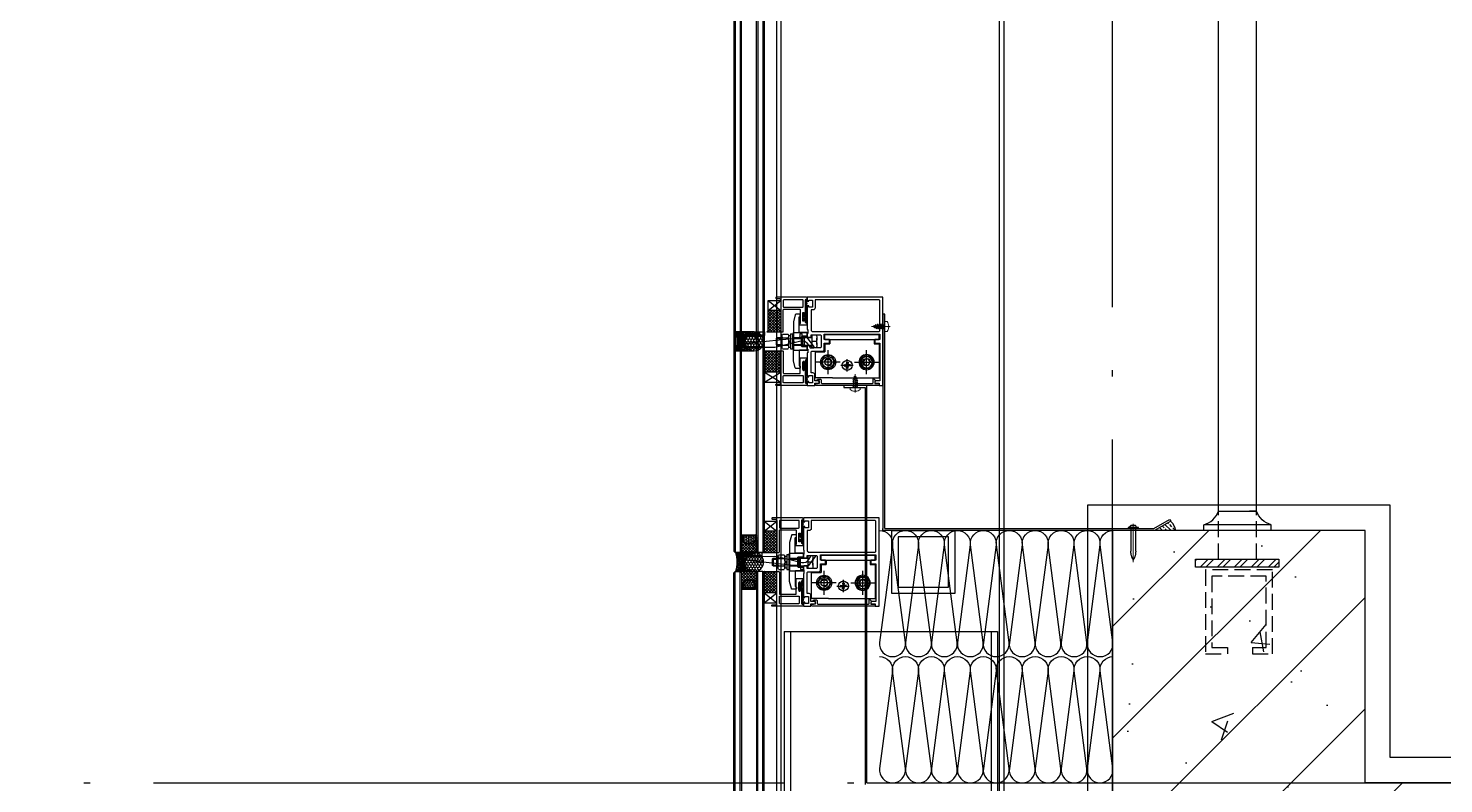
# Model space of a CAD drawing. Extents: x 6843040 to 15500510, y -6507076 to -4940511.
# Drawn here: x 7663363 to 7664484, y -6155045 to -6154446 of the extents above; entities that cross this region are included whole.
import ezdxf

# ---------------------------------------------------------------- set-up
doc = ezdxf.new("R2010")
doc.units = 0
doc.header["$LTSCALE"] = 1000
doc.header["$MEASUREMENT"] = 0
for name, pattern in [('CENTER', [50.8, 31.75, -6.35, 6.35, -6.35]), ('CONTINOUS', [0]), ('DASH', [0.35, 0.25, -0.1]), ('DOTE', [2.42, 2, -0.2, 0.02, -0.2]), ('HIDDEN', [0.375, 0.25, -0.125])]:
    doc.linetypes.add(name, pattern=pattern)
for name, color, linetype in [('-07B2-附件', 8, 'Continuous'), ('1', 1, 'Continuous'), ('CENTER中心线层', 1, 'CENTER'), ('DOTE', 8, 'DOTE'), ('E_LINE_1', 1, 'Continuous'), ('FASTENER紧固件', 2, 'Continuous'), ('FRSTENER紧固件', 2, 'Continuous'), ('GC', 3, 'Continuous'), ('LT-dim 1', 3, 'Continuous'), ('LT-dim 10', 253, 'Continuous'), ('LT-dim 20', 253, 'Continuous'), ('LT-dim 5', 3, 'Continuous'), ('LT-dim 50', 253, 'Continuous'), ('LT-dim 8', 253, 'Continuous'), ('LT-Fill-密封胶', 113, 'Continuous'), ('LT-Fill-玻璃1', 14, 'Continuous'), ('LT-中线', 6, 'Continuous'), ('LT-玻璃', 4, 'Continuous'), ('LT-细线', 1, 'Continuous'), ('LT-铝板', 31, 'Continuous'), ('PJ', 25, 'Continuous'), ('PUB_HATCH', 8, 'Continuous'), ('WALL6', 5, 'Continuous'), ('WINDOW', 4, 'Continuous'), ('XC', 61, 'Continuous'), ('ZX', 1, 'CENTER'), ('实体', 7, 'Continuous'), ('密封胶填充', 111, 'Continuous'), ('批荡层', 213, 'Continuous'), ('泡沫棒填充', 71, 'Continuous'), ('紧固件', 40, 'Continuous')]:
    doc.layers.add(name, color=color, linetype=linetype)
for name, color, linetype, lineweight in [('002CEN', 1, 'CENTER', 13), ('003DOT', 253, 'HIDDEN', 13), ('009CON', 6, 'CONTINOUS', 15)]:
    doc.layers.add(name, color=color, linetype=linetype, lineweight=lineweight)

# ---------------------------------------------------------------- blocks, each defined once
blk = doc.blocks.new('gtdwer34')
at = {"layer": 'WALL6'}
h = blk.add_hatch(dxfattribs=at)
h.set_pattern_fill('ANSI32', color=256, scale=2, style=0)
h.set_pattern_definition([(45, (2115741.957, -882245.928), (-6.73519209, 6.73519209), []), (45, (2115746.447, -882245.928), (-6.73519209, 6.73519209), [])])
h.paths.add_polyline_path([(44309.1, -285946.8), (44243.2, -285946.8), (44243.2, -285953.2), (44309.1, -285953.2)])
for p, q in [((44261.4, -285908.7), (44261.4, -284868.8)), ((44291.4, -285908.8), (44291.4, -284868.8))]:
    blk.add_line(p, q, dxfattribs=at)
at = {"layer": 'WALL6', "linetype": 'DASH', "ltscale": 0.05}
for p, q in [((44261.4, -285946.8), (44261.4, -285908.7)), ((44291.4, -285946.8), (44291.3, -285908.7))]:
    blk.add_line(p, q, dxfattribs=at)
at = {"layer": 'WALL6'}
for points in [[(44249.6, -285924.1), (44249.6, -285919.6, 0.231992), (44261.4, -285908.7), (44290.9, -285908.7)], [(44303, -285924.1), (44303.1, -285919.6, -0.231992), (44291.3, -285908.7), (44285.9, -285908.7)]]:
    blk.add_lwpolyline(points, format="xyb", dxfattribs=at)
blk.add_lwpolyline([(44303.1, -285919.6), (44250, -285919.6)], dxfattribs=at)
blk.add_lwpolyline([(44243.2, -285946.8), (44309.1, -285946.8), (44309.1, -285953.2), (44243.2, -285953.2)], close=True, dxfattribs=at)
at = {"layer": 'WALL6', "linetype": 'DASH', "ltscale": 0.05}
for points in [[(44288.2, -286021.9), (44304.1, -286021.9), (44304.1, -285955.4), (44251, -285955.4), (44251, -286021.9), (44268.4, -286021.9)], [(44304.1, -286021.9), (44304.1, -285955.4), (44251, -285955.4), (44251, -286021.9), (44268.4, -286021.9)], [(44288.2, -286016.9), (44299.1, -286016.9), (44299.1, -285960.4), (44256, -285960.4), (44256, -286016.9), (44268.4, -286016.9)], [(44268.4, -286016.9), (44268.4, -286021.9)], [(44288.2, -286016.9), (44288.2, -286021.9)]]:
    blk.add_lwpolyline(points, dxfattribs=at)
blk = doc.blocks.new('LT-BLK-20240603163343', base_point=(-3102913.4, 295840.9))
at = {"layer": 'LT-Fill-密封胶'}
h = blk.add_hatch(dxfattribs=at)
h.set_pattern_fill('ANSI38', color=8, scale=2, style=0)
h.set_pattern_definition([(45, (-2772054.24, 233924.1444), (-4.49012806, 4.49012806), []), (135, (-2772054.24, 233924.1444), (-13.47038418, 4.49012806), [15.875, -9.525])])
edge = h.paths.add_edge_path()
edge.add_arc((-3103105.2, 295847.9), 53.5, 349.2258, 370.7742, ccw=False)
edge.add_line((-3103052.6, 295837.9), (-3102872.6, 295837.9))
edge.add_arc((-3102820.1, 295847.9), 53.5, 169.2258, 190.7742, ccw=False)
edge.add_line((-3102872.6, 295857.9), (-3103052.6, 295857.9))
at = {"layer": 'GC', "color": 8, "linetype": 'HIDDEN', "ltscale": 50}
for p, q in [((-3102878.4, 295987.9), (-3103047.4, 295987.9)), ((-3103047.4, 295987.9), (-3103047.4, 295660.9)), ((-3103042.4, 295987.9), (-3103042.4, 295660.9)), ((-3102883.4, 295987.9), (-3102883.4, 295660.9)), ((-3102878.4, 295987.9), (-3102878.4, 295660.9)), ((-3102878.4, 295660.9), (-3103049.4, 295660.9))]:
    blk.add_line(p, q, dxfattribs=at)
at = {"layer": 'LT-Fill-密封胶', "color": 8}
for points in [[(-3103052.6, 295857.9, -0.094301), (-3103052.6, 295837.9, 0)], [(-3102872.6, 295857.9, 0.094301), (-3102872.6, 295837.9, 0)]]:
    blk.add_lwpolyline(points, format="xyb", dxfattribs=at)
at = {"layer": 'XC', "ltscale": 0.5}
for p, q in [((-3102872.6, 295857.9), (-3103052.6, 295857.9)), ((-3102872.6, 295837.9), (-3103052.6, 295837.9))]:
    blk.add_line(p, q, dxfattribs=at)
blk = doc.blocks.new('*U255')
at = {"layer": '002CEN', "ltscale": 5}
blk.add_line((-4.1, 0), (10.5, 0), dxfattribs=at)
at = {"layer": '003DOT', "ltscale": 5}
for p, q in [((0, 4), (0, 1.8)), ((0, 1.8), (0, -2.3)), ((0, 1.7), (0.6, -1.5)), ((0, 0), (0.3, -2.1)), ((0.2, 1.6), (0.8, 1.6)), ((0.8, 1.6), (1.1, 2.1)), ((0.8, 1.6), (1.4, -1.5)), ((1.1, 2.1), (1.7, -2.1)), ((1.1, 2.1), (1.4, 1.6)), ((1.4, 1.6), (2, -1.5)), ((1.4, 1.6), (2.2, 1.6)), ((2.2, 1.6), (2.5, 2.1)), ((2.2, 1.6), (2.8, -1.5)), ((2.5, 2.1), (3.1, -2.1)), ((2.5, 2.1), (2.8, 1.6)), ((2.8, 1.6), (3.4, -1.5)), ((2.8, 1.6), (3.6, 1.6)), ((3.6, 1.6), (3.9, 2.1)), ((3.6, 1.6), (4.2, -1.5)), ((3.9, 2.1), (4.5, -2.1)), ((3.9, 2.1), (4.2, 1.6)), ((4.2, 1.6), (4.8, -1.5)), ((4.2, 1.6), (5, 1.6)), ((5, 1.6), (5.3, 2.1)), ((5, 1.6), (5.6, -1.5)), ((5.3, 2.1), (5.9, -2.1)), ((5.3, 2.1), (5.6, 1.6)), ((5.6, 1.6), (6.2, -1.5)), ((5.6, 1.6), (5.8, 1.6)), ((5.8, 1.6), (6.5, 1.3)), ((6.5, 1.3), (6.8, 1.7)), ((6.5, 1.3), (6.9, -1.1)), ((6.8, 1.7), (7.2, -1.6)), ((6.8, 1.7), (7.2, 0.9)), ((7.2, 0.9), (7.7, -0.8)), ((7.2, 0.9), (8, 0.6)), ((8, 0.6), (8.2, 1.1)), ((8, 0.6), (8.3, -0.5)), ((8.2, 1.1), (8.5, -1)), ((8.2, 1.1), (8.7, 0.3)), ((8.7, 0.3), (9, -0.2)), ((8.7, 0.3), (9.5, 0)), ((9.5, 0), (9, -0.2)), ((0, -2.3), (0, -4)), ((0.3, -2.1), (0.2, -2.1)), ((0.6, -1.5), (0.3, -2.1)), ((1.4, -1.5), (0.6, -1.5)), ((1.7, -2.1), (1.4, -1.5)), ((2, -1.5), (1.7, -2.1)), ((2.8, -1.5), (2, -1.5)), ((3.1, -2.1), (2.8, -1.5)), ((3.4, -1.5), (3.1, -2.1)), ((4.2, -1.5), (3.4, -1.5)), ((4.5, -2.1), (4.2, -1.5)), ((4.8, -1.5), (4.5, -2.1)), ((5.6, -1.5), (4.8, -1.5)), ((5.9, -2.1), (5.6, -1.5)), ((6.2, -1.5), (5.9, -2.1)), ((6.9, -1.1), (6.2, -1.4)), ((6.2, -1.4), (6.2, -1.5)), ((7.2, -1.6), (6.9, -1.1)), ((7.7, -0.8), (7.2, -1.6)), ((8.3, -0.5), (7.7, -0.8)), ((8.5, -1), (8.3, -0.5)), ((9, -0.2), (8.5, -1))]:
    blk.add_line(p, q, dxfattribs=at)
for centre, start, end in [((0.2, 1.8), 180, 270), ((0.2, -2.3), 90, 180)]:
    blk.add_arc(centre, 0.2, start, end, dxfattribs=at)
at = {"layer": '009CON'}
for p, q in [((-2.7, 0.4), (-3.1, 0.4)), ((-2.7, -0.4), (-2.7, 0.4)), ((-1.7, 4), (0, 4)), ((-3.1, -0.4), (-2.7, -0.4)), ((0, -4), (-1.7, -4))]:
    blk.add_line(p, q, dxfattribs=at)
for start, end in [(142.0201, 176.4719), (183.5281, 217.9799)]:
    blk.add_arc((3.4, 0), 6.5, start, end, dxfattribs=at)
blk = doc.blocks.new('LT-BLK-20230218091845', base_point=(395239.1, 252820.7))
at = {"layer": 'LT-Fill-玻璃1'}
h = blk.add_hatch(dxfattribs=at)
h.set_pattern_fill('ANSI33', color=8, scale=0.75, style=0)
h.set_pattern_definition([(45, (0, 0), (-3.367596045, 3.367596045), []), (45, (3.3676, 0), (-3.367596045, 3.367596045), [2.38125, -1.190625])])
edge = h.paths.add_edge_path()
edge.add_line((395239.1, 252820.7), (395252.1, 252813.2))
edge.add_arc((395244.4, 252821.8), 11.5, 311.8286, 333.2105)
edge.add_arc((395244.4, 252821.8), 11.5, 333.2105, 354.5925)
edge.add_line((395255.9, 252820.7), (395239.1, 252820.7))
at = {"layer": 'LT-dim 5'}
blk.add_arc((395244.4, 252821.8), 11.5, 311.8286, 354.5925, dxfattribs=at)
blk = doc.blocks.new('LT-BLK-20240528163730', base_point=(-326528, 67956.2))
at = {"layer": 'LT-中线'}
for p, q in [((-326529.3, 67957.1), (-326536.8, 67944.1)), ((-326535.3, 67943.7), (-326528, 67956.2)), ((-326528, 67956.2), (-326529.3, 67957.1)), ((-326536.8, 67944.1), (-326536.8, 67911.3)), ((-326535.3, 67911.3), (-326535.3, 67943.7))]:
    blk.add_line(p, q, dxfattribs=at)
at = {"layer": 'LT-Fill-玻璃1', "rotation": 90.00000000172149}
blk.add_blockref('LT-BLK-20230218091845', (-326536.8, 67944), dxfattribs=at)
blk = doc.blocks.new('sd425')
at = {"layer": '实体', "color": 1, "linetype": 'CENTER', "lineweight": 18}
blk.add_line((0, 3.9), (0, -26.6), dxfattribs=at)
at = {"layer": '紧固件', "color": 40}
blk.add_lwpolyline([(4, 0), (-4, 0), (-4, 1), (4, 1)], close=True, dxfattribs=at)
blk.add_lwpolyline([(-3.5, 1, 0.342434), (-2, 2.1, -0.350221), (-1.6, 2.5), (1.6, 2.5, -0.341999), (2.1, 2.1, 0.348555), (3.5, 1)], format="xyb", dxfattribs=at)
at = {"layer": '紧固件', "color": 40, "linetype": 'HIDDEN', "ltscale": 2}
blk.add_lwpolyline([(1.9, 0), (1.9, -18, -0.131642), (0, -25, -0.131531), (-1.9, -18), (-1.9, 0)], format="xyb", dxfattribs=at)
blk = doc.blocks.new('LT-BLK-20240528163734', base_point=(-326528, 67956.2))
at = {"rotation": 270}
blk.add_blockref('sd425', (-326535.3, 67927.4), dxfattribs=at)
at = {"layer": 'LT-dim 50'}
blk.add_blockref('LT-BLK-20240528163730', (-326528, 67956.2), dxfattribs=at)
blk = doc.blocks.new('LT-BLK-20221110170712', base_point=(70366.6, 148976.2))
at = {"layer": 'LT-铝板'}
blk.add_lwpolyline([(70377.3, 148988.7), (70366.8, 148988.7, 0.414214), (70366.3, 148988.2), (70366.3, 148986.2, 0.414214), (70366.8, 148985.7), (70370.3, 148985.7, -0.414214), (70370.8, 148985.2), (70370.8, 148981.7), (70370.8, 148978.2, -0.414214), (70370.3, 148977.7), (70366.8, 148977.7, 0.414214), (70366.3, 148977.2), (70366.3, 148975.2, 0.414214), (70366.8, 148974.7), (70372.3, 148974.7, -0.414214), (70372.8, 148974.2), (70372.8, 148962.7, -0.414214), (70372.3, 148962.2, 0.414214), (70371.8, 148961.7), (70371.8, 148960.7, 0.414214), (70372.3, 148960.2), (70375.3, 148960.2, 0.339454), (70375.8, 148960.6), (70377.3, 148966.2), (70377.3, 148981.2), (70376.8, 148981.7), (70377.3, 148982.2)], format="xyb", close=True, dxfattribs=at)
blk = doc.blocks.new('LT-BLK-20221110170731', base_point=(70370.1, 148951.3))
at = {"layer": 'LT-铝板'}
for points in [[(70391.5, 148949.7, 0.414214), (70391, 148950.2), (70389, 148950.2, -0.414214), (70387.5, 148951.7), (70387.5, 148976.2, 0.414214), (70387, 148976.7), (70386, 148976.7, 0.414214), (70385.5, 148976.2), (70385.5, 148959.2, -0.414214), (70385, 148958.7), (70372.6, 148958.7, -0.414214), (70372.1, 148959.2), (70372.1, 148969.8, -0.267949), (70372.4, 148970.3, 0.267949), (70372.6, 148970.7), (70372.6, 148970.7, 0.414214), (70372.1, 148971.2), (70367.4, 148971.2, 0.414214), (70366.6, 148970.5), (70366.6, 148970.5, 0.402543), (70367.3, 148969.7, -0.402543), (70367.8, 148969.2), (70367.8, 148967.2, 0.414214), (70368.3, 148966.7, 0.414214), (70368.8, 148967.2), (70368.8, 148967.7, -0.414214), (70369.3, 148968.2), (70369.6, 148968.2, -0.414214), (70370.1, 148967.7), (70370.1, 148961.7, -0.414214), (70369.6, 148961.2), (70369.3, 148961.2, -0.414214), (70368.8, 148961.7), (70368.8, 148962.2, 0.414214), (70368.3, 148962.7), (70368.3, 148962.7, 0.414214), (70367.8, 148962.2), (70367.8, 148951.2, -0.402543), (70367.3, 148950.7, 0.402543), (70366.6, 148950, 0.414214), (70367.4, 148949.2), (70391, 148949.2, 0.414214)], [(70385, 148951.2, 0.414214), (70385.5, 148951.7), (70385.5, 148956.7, 0.414214), (70385, 148957.2), (70370.3, 148957.2, 0.414214), (70369.8, 148956.7), (70369.8, 148951.7, 0.414214), (70370.3, 148951.2)]]:
    blk.add_lwpolyline(points, format="xyb", close=True, dxfattribs=at)
blk = doc.blocks.new('LT-BLK-20221110171121', base_point=(70395.5, 148950.2))
at = {"layer": '1'}
h = blk.add_hatch(dxfattribs=at)
h.set_pattern_fill('ANSI37', color=252, scale=0.5, angle=-180, style=0)
h.set_pattern_definition([(315, (70258.9578, 147994.0747), (-1.122532, -1.122532), []), (225, (70258.9578, 147994.0747), (-1.122532, 1.122532), [])])
h.paths.add_polyline_path([(70387.5, 148973.7), (70387.5, 148956.7), (70397.5, 148956.7), (70397.5, 148973.7)])
at = {"layer": '1', "color": 252}
for p, q in [((70397.5, 148948.9), (70387.5, 148956.7)), ((70397.5, 148956.7), (70387.5, 148948.9)), ((70397.5, 148948.9), (70387.5, 148956.7)), ((70397.5, 148956.7), (70387.5, 148948.9))]:
    blk.add_line(p, q, dxfattribs=at)
at = {"layer": 'LT-细线'}
for points in [[(70397.5, 148972.7), (70398.5, 148973.7), (70387.5, 148973.7)], [(70397.5, 148972.7), (70397.5, 148948.9), (70387.5, 148948.9), (70387.5, 148973.7)], [(70387.5, 148956.7), (70397.5, 148956.7)]]:
    blk.add_lwpolyline(points, dxfattribs=at)
blk = doc.blocks.new('LT-BLK-20221110170740', base_point=(70370.1, 148964.7))
at = {"layer": 'LT-细线', "lineweight": 25}
blk.add_lwpolyline([(70366.5, 148952.2), (70366.5, 148951.4, 0.414214), (70366.7, 148951.2), (70367.6, 148951.2, 0.414214), (70367.8, 148951.4), (70367.8, 148963.2, -0.414214), (70368, 148963.3), (70369, 148963.3, -0.487404), (70369.1, 148963.2), (70369.1, 148962, 0.414214), (70369.3, 148961.8), (70370, 148961.8, 0.414214), (70370.1, 148962), (70370.1, 148967.5, 0.414214), (70370, 148967.6), (70369.3, 148967.6, 0.414214), (70369.1, 148967.5), (70369.1, 148966.3, -0.487404), (70369, 148966.1), (70368, 148966.1, -0.414214), (70367.8, 148966.3), (70367.8, 148969, 0.414214), (70367.6, 148969.2), (70366.7, 148969.2, 0.414214), (70366.5, 148969), (70366.5, 148968.2, -0.287157), (70366.5, 148966.2, -0.287157), (70366.5, 148964.2, -0.287157), (70366.5, 148962.2, -0.287157), (70366.5, 148960.2, -0.287157), (70366.5, 148958.2, -0.287157), (70366.5, 148956.2, -0.287157), (70366.5, 148954.2, -0.287157)], format="xyb", close=True, dxfattribs=at)
blk = doc.blocks.new('LT-BLK-20221110170832', base_point=(70370.1, 148964.7))
at = {"layer": '1'}
h = blk.add_hatch(dxfattribs=at)
h.set_pattern_fill('ANSI31', color=252, scale=0.3, angle=-180, style=0)
h.set_pattern_definition([(315, (69125.05355, 144959.7555), (-0.6735192, -0.6735192), [])])
h.paths.add_polyline_path([(70367.8, 148963.2, -0.414214), (70368, 148963.3), (70369, 148963.3, -0.487404), (70369.1, 148963.2), (70369.1, 148962, 0.414214), (70369.3, 148961.8), (70370, 148961.8, 0.414214), (70370.1, 148962), (70370.1, 148967.5, 0.414214), (70370, 148967.6), (70369.3, 148967.6, 0.414214), (70369.1, 148967.5), (70369.1, 148966.3, -0.487404), (70369, 148966.1), (70368, 148966.1, -0.414214), (70367.8, 148966.3), (70367.8, 148969, 0.414214), (70367.6, 148969.2), (70366.7, 148969.2, 0.414214), (70366.5, 148969), (70366.5, 148968.2, -0.287157), (70366.5, 148966.2, -0.287157), (70366.5, 148964.2, -0.287157), (70366.5, 148962.2, -0.287157), (70366.5, 148960.2, -0.287157), (70366.5, 148958.2, -0.287157), (70366.5, 148956.2, -0.287157), (70366.5, 148954.2, -0.287157), (70366.5, 148952.2), (70366.5, 148951.4, 0.414214), (70366.7, 148951.2), (70367.6, 148951.2, 0.414214), (70367.8, 148951.4)])
at = {"layer": 'LT-细线'}
blk.add_blockref('LT-BLK-20221110170740', (70370.1, 148964.7), dxfattribs=at)
blk = doc.blocks.new('LT-耐候密封胶缝')
at = {"layer": '密封胶填充'}
h = blk.add_hatch(dxfattribs=at)
h.set_pattern_fill('ANSI38', color=8, scale=0.04, angle=180, style=0)
h.set_pattern_definition([(225, (-9e-13, 6e-11), (0.0449013, -0.0449013), []), (315, (-9e-13, 6e-11), (0.134704, -0.0449013), [0.15875, -0.09525])])
edge = h.paths.add_edge_path()
edge.add_line((0.5, -1), (0.5, -0.02))
edge.add_arc((0, 1.798), 1.885, 254.61982, 285.38016, ccw=False)
edge.add_line((-0.5, -0.02), (-0.5, -1))
edge.add_arc((0, -1), 0.5, 0, 180, ccw=False)
at = {"layer": '泡沫棒填充'}
h = blk.add_hatch(dxfattribs=at)
h.set_pattern_fill('HONEY', color=8, scale=0.026667, angle=180, style=0)
h.set_pattern_definition([(180, (104.55329, -12.9341), (-0.127, -0.073323467), [0.08466667, -0.16933333]), (300, (104.55329, -12.9341), (0.126999985, -0.073323493), [0.08466667, -0.16933333]), (240, (104.55329, -12.9341), (-1.5e-08, -0.14664696), [-0.16933333, 0.08466667])])
h.paths.add_polyline_path([(0.5, -1, -1), (-0.5, -1, -1)])
at = {"layer": 'LT-细线'}
for points in [[(-0.5, -1), (-0.5, -0.02)], [(0.5, -0.02), (0.5, -1)]]:
    blk.add_lwpolyline(points, dxfattribs=at)
blk.add_lwpolyline([(-0.5, -0.02, 0.135029), (0.5, -0.02, 0.135029)], format="xyb", dxfattribs=at)
blk.add_circle((0, -1), 0.5, dxfattribs=at)
blk = doc.blocks.new('*U251')
at = {"layer": '-07B2-附件', "color": 6, "lineweight": -3}
for p, q in [((-5, 3.6), (-5, 0)), ((5, 0), (-5, 0)), ((-3, -15.1), (-3, 0)), ((0, 3.6), (0, 0)), ((0, 3.6), (0, 0)), ((3, -15.1), (3, 0)), ((5, 3.6), (5, 0)), ((-3, -6), (-2.4, -7.2)), ((3, -6), (-3, -6)), ((3, -7.2), (-3, -7.2)), ((-2.4, -15.1), (-2.4, -7.2)), ((3, -6), (2.4, -7.2)), ((2.4, -15.1), (2.4, -7.2)), ((6, -15.1), (-6, -15.1)), ((-6, -16.7), (-6, -15.1)), ((6, -16.7), (-6, -16.7)), ((-5.8, -23.1), (-5.8, -18.7)), ((-4.6, -18.3), (-4.6, -16.7)), ((4.6, -18.3), (-4.6, -18.3)), ((3.9, -18.3), (-3.9, -18.3)), ((-2.9, -23.1), (-2.9, -18.7)), ((0, -18.3), (-0.9, -16.7)), ((0.9, -18.3), (0, -16.7)), ((2.9, -23.1), (2.9, -18.7)), ((4.6, -18.3), (4.6, -16.7)), ((5.8, -23.1), (5.8, -18.7)), ((6, -16.7), (6, -15.1)), ((-4.3, -23.5), (4.3, -23.5)), ((-3, -27.5), (-3, -23.5)), ((3, -27.5), (-3, -27.5)), ((-3, -27.5), (-2.4, -28.1)), ((-2.4, -28.1), (-2.4, -23.5)), ((2.4, -28.1), (-2.4, -28.1)), ((2.4, -28.1), (2.4, -23.5)), ((3, -27.5), (2.4, -28.1)), ((3, -27.5), (3, -23.5))]:
    blk.add_line(p, q, dxfattribs=at)
blk.add_lwpolyline([(-2.5, 4.1), (2.5, 4.1)], dxfattribs=at)
for centre, radius, start, end in [((-2.5, -2.8), 6.91, 68.794, 111.206), ((2.5, -2.8), 6.91, 68.794, 111.206), ((-4.3, -21.2), 2.89, 60, 120), ((0, -29.3), 11, 74.7385, 105.2615), ((4.3, -21.2), 2.89, 60, 120), ((-4.3, -20.6), 2.89, 240, 300), ((0, -12.5), 11, 254.7385, 285.2615), ((4.3, -20.6), 2.89, 240, 300)]:
    blk.add_arc(centre, radius, start, end, dxfattribs=at)
blk = doc.blocks.new('*U167')
at = {"layer": 'CENTER中心线层', "ltscale": 3}
for p, q in [((5.2, 0), (-4.7, 0)), ((0, 5), (0, -5))]:
    blk.add_line(p, q, dxfattribs=at)
at = {"layer": 'FASTENER紧固件'}
for p, q in [((-2.5, 0.6), (-0.6, 0.4)), ((-2.1, 0.6), (-2.1, -0.6)), ((-1.6, 0.5), (-0.8, 0.8)), ((-0.5, 1.6), (-0.8, 0.8)), ((-0.8, 0.8), (-0.4, 0.4)), ((-0.6, 2.5), (-0.4, 0.6)), ((0.6, 2.1), (-0.6, 2.1)), ((-0.6, 0.4), (-0.4, 0.4)), ((-0.6, -0.4), (-0.6, 0.4)), ((-0.4, 0.4), (-0.4, 0.6)), ((-0.4, 0.6), (0.4, 0.6)), ((0.6, 2.5), (0.4, 0.6)), ((0.8, 0.8), (0.4, 0.4)), ((0.4, 0.6), (0.4, 0.4)), ((0.4, 0.4), (0.6, 0.4)), ((0.5, 1.6), (0.8, 0.8)), ((2.5, 0.6), (0.6, 0.4)), ((0.6, 0.4), (0.6, -0.4)), ((1.6, 0.5), (0.8, 0.8)), ((2.1, 0.6), (2.1, -0.6)), ((-2.5, -0.6), (-0.6, -0.4)), ((-1.6, -0.5), (-0.8, -0.8)), ((-0.8, -0.8), (-0.4, -0.4)), ((-0.5, -1.6), (-0.8, -0.8)), ((-0.4, -0.4), (-0.6, -0.4)), ((-0.6, -2.5), (-0.4, -0.6)), ((0.6, -2.1), (-0.6, -2.1)), ((-0.4, -0.6), (-0.4, -0.4)), ((0.4, -0.6), (-0.4, -0.6)), ((0.6, -0.4), (0.4, -0.4)), ((0.4, -0.4), (0.4, -0.6)), ((0.8, -0.8), (0.4, -0.4)), ((0.6, -2.5), (0.4, -0.6)), ((0.5, -1.6), (0.8, -0.8)), ((2.5, -0.6), (0.6, -0.4)), ((1.6, -0.5), (0.8, -0.8))]:
    blk.add_line(p, q, dxfattribs=at)
blk.add_circle((0, 0), 4, dxfattribs=at)
blk = doc.blocks.new('M6-W-F')
at = {"layer": 'PJ', "extrusion": (0.866025, -0.5, 0)}
for p, q in [((-3, 4.8), (-5.6, 0.2)), ((3, -4.8), (5.6, -0.2))]:
    blk.add_line(p, q, dxfattribs=at)
at = {"layer": 'PJ', "extrusion": (0, 1, 0)}
for p, q in [((2.6, 5), (-2.6, 5)), ((-2.6, -5), (2.6, -5))]:
    blk.add_line(p, q, dxfattribs=at)
at = {"layer": 'PJ', "extrusion": (0.866025, 0.5, 0)}
for p, q in [((5.6, 0.2), (3, 4.8)), ((-5.6, -0.2), (-3, -4.8))]:
    blk.add_line(p, q, dxfattribs=at)
at = {"layer": 'PJ'}
for radius in [6, 4.45, 2.46]:
    blk.add_circle((0, 0), radius, dxfattribs=at)
for radius, start, end in [(5.65, 177.7395, 182.2605), (5.65, 117.7395, 122.2605), (3, 275.7296, 185.7296), (5.65, 57.7395, 62.2605), (5.65, 357.7395, 2.2605), (5.65, 237.7395, 242.2605), (5.65, 297.7395, 302.2605)]:
    blk.add_arc((0, 0), radius, start, end, dxfattribs=at)
at = {"layer": 'ZX', "ltscale": 0.6, "extrusion": (1, 0, 0)}
blk.add_line((0, -9.5), (0, 9.5), dxfattribs=at)
at = {"layer": 'ZX', "ltscale": 0.6, "extrusion": (0, 1, 0)}
blk.add_line((9.5, 0), (-9.5, 0), dxfattribs=at)
blk = doc.blocks.new('LT-BLK-20240527212027', base_point=(-4578.7, 6644.9))
at = {"layer": 'LT-中线', "ltscale": 10}
for p, q in [((-4558.2, 6648.9), (-4601.2, 6648.9)), ((-4601.2, 6644.9), (-4601.2, 6648.9)), ((-4558.2, 6644.9), (-4601.2, 6644.9)), ((-4597.2, 6641.4), (-4601.2, 6641.4)), ((-4601.2, 6641.4), (-4601.2, 6614.4)), ((-4597.2, 6644.9), (-4597.2, 6641.4)), ((-4562.2, 6644.9), (-4562.2, 6641.4)), ((-4558.2, 6641.4), (-4562.2, 6641.4)), ((-4558.2, 6644.9), (-4558.2, 6648.9)), ((-4558.2, 6641.4), (-4558.2, 6635.1)), ((-4550.7, 6635.1), (-4558.2, 6635.1)), ((-4550.7, 6614.4), (-4550.7, 6635.1)), ((-4564.2, 6614.4), (-4601.2, 6614.4)), ((-4564.2, 6614.4), (-4550.7, 6614.4))]:
    blk.add_line(p, q, dxfattribs=at)
at = {"layer": 'FRSTENER紧固件', "xscale": -1, "rotation": 180}
blk.add_blockref('*U167', (-4575.9, 6624.4), dxfattribs=at)
at = {"layer": 'PJ'}
blk.add_blockref('M6-W-F', (-4591.2, 6626.9), dxfattribs=at)
at = {"layer": 'PJ', "xscale": -1}
blk.add_blockref('M6-W-F', (-4560.7, 6626.9), dxfattribs=at)
blk = doc.blocks.new('LT-BLK-20240527212049', base_point=(-4575.8, 6610.9))
at = {"layer": 'LT-铝板'}
blk.add_lwpolyline([(-4552.6, 6614.7, 1), (-4552.6, 6616), (-4554.1, 6616, 0.414214), (-4555.1, 6615), (-4555.1, 6613.1, -0.414214), (-4555.6, 6612.6), (-4595.8, 6612.6, -0.414214), (-4596.3, 6613.1), (-4596.3, 6616, 0.654649), (-4596.8, 6616.2), (-4598, 6615, 0.504901), (-4598, 6614.6), (-4597.6, 6614.3), (-4597.6, 6612.6), (-4600.7, 6612.6, 0.414214), (-4601, 6612.3), (-4601, 6611.2, 0.414214), (-4600.7, 6610.9), (-4551, 6610.9, 0.916331), (-4550.9, 6612.2), (-4553.8, 6612.7), (-4553.8, 6614.7)], format="xyb", close=True, dxfattribs=at)
blk = doc.blocks.new('LT-BLK-20240528090141', base_point=(2057.9, 290.5))
at = {"layer": 'XC'}
blk.add_line((2100.5, 295.6), (2059.2, 291.2), dxfattribs=at)
blk.add_lwpolyline([(2100.5, 295.6), (2107.6, 297.4, 0.340873), (2108, 297.9), (2108, 298.1, 0.414214), (2107.5, 298.6), (2079.2, 298.7, 0.057672), (2076.9, 298.4), (2057.5, 293.8, -0.325637), (2052.1, 296.1), (2050.5, 298.8, 0.266494), (2049.6, 299.3), (2047.4, 299.3, 0.613237), (2047, 298.5), (2052.2, 291.4, 0.239743), (2053, 291), (2055.9, 291, -0.414214), (2056.4, 290.5), (2056.4, 288.5, 0.414214), (2056.9, 288), (2057.9, 288, 0.414214), (2058.4, 288.5), (2058.4, 290.2, -0.374148), (2059.2, 291.2)], format="xyb", dxfattribs=at)
blk = doc.blocks.new('LT-BLK-20240528090345', base_point=(1986.4, 298.6))
at = {"layer": 'LT-细线'}
blk.add_lwpolyline([(1986.4, 301.6), (1986.4, 298.6), (2005.5, 298.6), (2005.5, 301.6), (1986.4, 301.6), (2005.5, 298.6), (1986.4, 298.6), (2005.5, 301.6)], dxfattribs=at)
blk = doc.blocks.new('LT-BLK-20240910160700', base_point=(-5089123.4, -205701.6))
at = {"layer": 'LT-铝板'}
for points in [[(-5089076.9, -205700.1), (-5089076.9, -205695.8), (-5089120.9, -205695.8), (-5089120.9, -205700.1), (-5089116.9, -205700.1), (-5089116.9, -205703.1), (-5089120.9, -205703.1), (-5089120.9, -205733), (-5089117.8, -205733, -1), (-5089117.8, -205734.8), (-5089120.4, -205734.8), (-5089120.4, -205736.6), (-5089123.4, -205736.6), (-5089123.4, -205666.6), (-5089063.4, -205666.6), (-5089063.4, -205669.8), (-5089064.6, -205669.8), (-5089064.6, -205668.8), (-5089067.6, -205668.8), (-5089067.6, -205674.4), (-5089064.6, -205674.4), (-5089064.6, -205673.3), (-5089063.4, -205673.3), (-5089063.4, -205687.1), (-5089063.4, -205687.1), (-5089063.4, -205690.1), (-5089063.4, -205690.1), (-5089063.4, -205692.3), (-5089063.9, -205692.3), (-5089063.9, -205695.3), (-5089063.4, -205695.3), (-5089063.4, -205698.3), (-5089066.4, -205698.3), (-5089066.4, -205696.3), (-5089073.4, -205696.3, 0.414214), (-5089074.4, -205697.3), (-5089074.4, -205705.8, 0.414214), (-5089073.4, -205706.8), (-5089066.4, -205706.8), (-5089066.4, -205704.8), (-5089063.4, -205704.8), (-5089063.4, -205707.8), (-5089063.9, -205707.8), (-5089063.9, -205710.8), (-5089063.4, -205710.8), (-5089063.4, -205729.8), (-5089064.6, -205729.8), (-5089064.6, -205728.8), (-5089067.6, -205728.8), (-5089067.6, -205734.4), (-5089064.6, -205734.4), (-5089064.6, -205733.3), (-5089063.4, -205733.3), (-5089063.4, -205736.6), (-5089069.4, -205736.6), (-5089069.4, -205734.8), (-5089072, -205734.8, -1), (-5089072, -205733), (-5089069.4, -205733), (-5089069.4, -205728.1, -0.414214), (-5089067.9, -205726.6), (-5089066.4, -205726.6), (-5089066.4, -205710.3, 0.414214), (-5089067.4, -205709.3), (-5089075.9, -205709.3, -0.414214), (-5089076.9, -205708.3), (-5089076.9, -205703.1), (-5089080.9, -205703.1), (-5089080.9, -205700.1)], [(-5089120.9, -205692.8), (-5089120.9, -205669.6, -0.414214), (-5089119.9, -205668.6), (-5089069.6, -205668.6), (-5089069.6, -205675.1, 0.414214), (-5089068.1, -205676.6), (-5089066.4, -205676.6), (-5089066.4, -205692.3, -0.414214), (-5089067.9, -205693.8), (-5089119.9, -205693.8, -0.414214)]]:
    blk.add_lwpolyline(points, format="xyb", close=True, dxfattribs=at)
blk = doc.blocks.new('LT-BLK-20240910163455', base_point=(-5087605, -203746.3))
at = {"layer": '1'}
h = blk.add_hatch(dxfattribs=at)
h.set_pattern_fill('ANSI37', color=252, scale=0.5, angle=-180, style=0)
h.set_pattern_definition([(315, (-5087740.0301, -204701.1361), (-1.122532, -1.122532), []), (225, (-5087740.0301, -204701.1361), (-1.122532, 1.122532), [])])
h.paths.add_polyline_path([(-5087611.5, -203721.5), (-5087611.5, -203738.5), (-5087598.5, -203738.5), (-5087598.5, -203721.5)])
at = {"layer": '1', "color": 252}
for p, q in [((-5087598.5, -203746.3), (-5087611.5, -203738.5)), ((-5087598.5, -203738.5), (-5087611.5, -203746.3)), ((-5087598.5, -203746.3), (-5087611.5, -203738.5)), ((-5087598.5, -203738.5), (-5087611.5, -203746.3))]:
    blk.add_line(p, q, dxfattribs=at)
at = {"layer": 'LT-细线'}
for points in [[(-5087598.5, -203722.5), (-5087597.5, -203721.5), (-5087611.5, -203721.5)], [(-5087598.5, -203722.5), (-5087598.5, -203746.3), (-5087611.5, -203746.3), (-5087611.5, -203721.5)], [(-5087611.5, -203738.5), (-5087598.5, -203738.5)]]:
    blk.add_lwpolyline(points, dxfattribs=at)
blk = doc.blocks.new('*U264')
at = {"layer": '1'}
h = blk.add_hatch(dxfattribs=at)
h.set_pattern_fill('ANSI37', color=252, scale=0.5, angle=-180, style=0)
h.set_pattern_definition([(225, (6776707.0319, -51514.8134), (1.12253201513, -1.12253201513), []), (315, (6776707.0319, -51514.8134), (1.12253201513, 1.12253201513), [])])
h.paths.add_polyline_path([(6.2, 14.5), (4.7, 17.5), (3.7, 17.5), (3.7, 8.5), (2.7, 7.5), (16.7, 7.5), (15.7, 8.5), (15.7, 17.5), (14.7, 17.5), (13.2, 14.5)])
h = blk.add_hatch(dxfattribs=at)
h.set_pattern_fill('ANSI37', color=252, scale=0.1, angle=-180, style=0)
h.set_pattern_definition([(225, (6776707.03187, -51514.8134), (0.224506403027, -0.224506403027), []), (315, (6776707.03187, -51514.8134), (0.224506403027, 0.224506403027), [])])
h.paths.add_polyline_path([(15.7, 21.5), (14.7, 21.5), (14.7, 17.5), (15.7, 17.5)])
h.paths.add_polyline_path([(4.7, 21.5), (3.7, 21.5), (3.7, 17.5), (4.7, 17.5)])
h = blk.add_hatch(dxfattribs=at)
h.set_pattern_fill('HEX', color=252, scale=0.19, angle=-360, style=0)
h.set_pattern_definition([(360, (6776707.0319, -51514.8134), (1e-15, 1.0448594), [0.60325, -1.2065]), (120, (6776707.0319, -51514.8134), (-0.90487478378, -0.5224297), [0.60325, -1.2065]), (60, (6776707.6351, -51514.8134), (-0.90487478378, 0.5224297), [0.60325, -1.2065])])
edge = h.paths.add_edge_path()
edge.add_line((14.2, 17.6), (13, 15))
edge.add_line((14.2, 17.6), (14.2, 21))
edge.add_line((14.2, 21), (5.2, 21))
edge.add_line((5.2, 21), (5.2, 17.6))
edge.add_line((5.2, 17.6), (6.5, 15))
edge.add_line((6.5, 15), (13, 15))
h = blk.add_hatch(dxfattribs=at)
h.set_pattern_fill('ANSI37', color=252, scale=0.5, angle=-270, style=0)
h.set_pattern_definition([(135, (-289720.0529, -1679555.0618), (-1.1225320151, -1.1225320151), []), (225, (-289720.0529, -1679555.0618), (1.1225320151, -1.1225320151), [])])
h.paths.add_polyline_path([(6.2, -14.5), (4.7, -17.5), (3.7, -17.5), (3.7, -8.5), (2.7, -7.5), (16.7, -7.5), (15.7, -8.5), (15.7, -17.5), (14.7, -17.5), (13.2, -14.5)])
h = blk.add_hatch(dxfattribs=at)
h.set_pattern_fill('ANSI37', color=252, scale=0.1, angle=-270, style=0)
h.set_pattern_definition([(135, (-289720.05292, -1679555.0618), (-0.224506403027, -0.224506403027), []), (225, (-289720.05292, -1679555.0618), (0.224506403027, -0.224506403027), [])])
h.paths.add_polyline_path([(15.7, -21.5), (14.7, -21.5), (14.7, -17.5), (15.7, -17.5)])
h.paths.add_polyline_path([(4.7, -21.5), (3.7, -21.5), (3.7, -17.5), (4.7, -17.5)])
h = blk.add_hatch(dxfattribs=at)
h.set_pattern_fill('HEX', color=252, scale=0.19, angle=-450, style=0)
h.set_pattern_definition([(270, (-289720.0529, -1679555.0618), (1.0448594, -1e-15), [0.60325, -1.2065]), (30, (-289720.0529, -1679555.0618), (-0.5224297, 0.9048747838), [0.60325, -1.2065]), (330, (-289720.0529, -1679555.665), (0.5224297, 0.9048747838), [0.60325, -1.2065])])
edge = h.paths.add_edge_path()
edge.add_line((14.2, -17.6), (13, -15))
edge.add_line((14.2, -17.6), (14.2, -21))
edge.add_line((14.2, -21), (5.2, -21))
edge.add_line((5.2, -21), (5.2, -17.6))
edge.add_line((5.2, -17.6), (6.5, -15))
edge.add_line((6.5, -15), (13, -15))
at = {"color": 253}
for points in [[(3.7, 17.5), (4.7, 17.5), (6.2, 14.5), (13.2, 14.5), (14.7, 17.5), (15.7, 17.5), (15.7, 8.5), (16.7, 7.5), (2.7, 7.5), (3.7, 8.5), (3.7, 17.5)], [(3.7, -17.5), (4.7, -17.5), (6.2, -14.5), (13.2, -14.5), (14.7, -17.5), (15.7, -17.5), (15.7, -8.5), (16.7, -7.5), (2.7, -7.5), (3.7, -8.5), (3.7, -17.5)]]:
    blk.add_lwpolyline(points, dxfattribs=at)
for points in [[(3.7, 21.5), (4.7, 21.5), (4.7, 17.5), (3.7, 17.5)], [(6.2, 14.5), (4.7, 17.5), (4.7, 21.5), (14.7, 21.5), (14.7, 17.5), (13.2, 14.5)], [(12.9, 15), (6.5, 15), (5.2, 17.6), (5.2, 21), (14.2, 21), (14.2, 17.6)], [(15.7, 21.5), (14.7, 21.5), (14.7, 17.5), (15.7, 17.5)], [(3.7, -21.5), (4.7, -21.5), (4.7, -17.5), (3.7, -17.5)], [(6.2, -14.5), (4.7, -17.5), (4.7, -21.5), (14.7, -21.5), (14.7, -17.5), (13.2, -14.5)], [(12.9, -15), (6.5, -15), (5.2, -17.6), (5.2, -21), (14.2, -21), (14.2, -17.6)], [(15.7, -21.5), (14.7, -21.5), (14.7, -17.5), (15.7, -17.5)]]:
    blk.add_lwpolyline(points, close=True, dxfattribs=at)
at = {"layer": 'GC', "color": 8, "linetype": 'HIDDEN', "ltscale": 20}
for p, q in [((35.2, -1529.3), (35.2, 1056)), ((208.2, -1529.3), (208.2, 1056))]:
    blk.add_line(p, q, dxfattribs=at)
at = {"layer": 'LT-玻璃', "color": 8}
for p, q in [((-1.3, 1056), (-1.3, 7.5)), ((2.7, 1056), (2.7, 7.5)), ((16.7, 1056), (16.7, 7.5)), ((20.7, 1056), (20.7, 7.5)), ((-1.3, -1529.3), (-1.3, -7.5)), ((2.7, -1529.3), (2.7, -7.5)), ((16.7, -1529.3), (16.7, -7.5)), ((20.7, -1529.3), (20.7, -7.5))]:
    blk.add_line(p, q, dxfattribs=at)
at = {"layer": 'LT-玻璃', "color": 150}
for points in [[(-2.3, 1056), (-2.3, 8.5), (-1.3, 7.5), (2.7, 7.5), (3.7, 8.5), (3.7, 1056)], [(21.7, 1056), (21.7, 8.5), (20.7, 7.5), (16.7, 7.5), (15.7, 8.5), (15.7, 1056)], [(-2.3, -1529.3), (-2.3, -8.5), (-1.3, -7.5), (2.7, -7.5), (3.7, -8.5), (3.7, -1529.3)], [(21.7, -1529.3), (21.7, -8.5), (20.7, -7.5), (16.7, -7.5), (15.7, -8.5), (15.7, -1529.3)]]:
    blk.add_lwpolyline(points, dxfattribs=at)
at = {"layer": 'LT-铝板'}
for p, q in [((31.7, -1529.3), (31.7, 1056)), ((211.7, -1529.3), (211.7, 1056))]:
    blk.add_line(p, q, dxfattribs=at)
at = {"layer": '-07B2-附件', "xscale": -1, "rotation": 270}
blk.add_blockref('*U251', (56.2, 0), dxfattribs=at)
at = {"xscale": -1}
for name, p in [('LT-BLK-20240528090345', (19.7, 4.6)), ('LT-BLK-20240528090141', (51.2, -3.6))]:
    blk.add_blockref(name, p, dxfattribs=at)
at = {"layer": 'LT-dim 20', "ltscale": 10, "xscale": -1}
for name, p in [('LT-BLK-20240527212027', (87.2, 1.5)), ('LT-BLK-20240527212049', (84.4, -35))]:
    blk.add_blockref(name, p, dxfattribs=at)
at = {"layer": 'LT-dim 8', "ltscale": 1000, "xscale": -1}
blk.add_blockref('LT-BLK-20240910160700', (112.7, 0), dxfattribs=at)
at = {"layer": 'LT-dim 8', "rotation": 180}
blk.add_blockref('LT-BLK-20221110171121', (23.7, 31), dxfattribs=at)
at = {"layer": 'LT-dim 8', "xscale": -1}
blk.add_blockref('LT-BLK-20221110171121', (23.7, -31), dxfattribs=at)
at = {"layer": 'LT-Fill-玻璃1', "rotation": 180}
for name, p in [('LT-BLK-20221110170731', (49.1, 32.9)), ('LT-BLK-20221110170712', (52.4, 5.5))]:
    blk.add_blockref(name, p, dxfattribs=at)
at = {"layer": 'LT-Fill-玻璃1', "xscale": -14.99939610215067, "yscale": 14.99939610215067, "zscale": 14.99939610215067, "rotation": 89.99852449144697}
blk.add_blockref('LT-耐候密封胶缝', (-1.3, 0), dxfattribs=at)
at = {"layer": 'LT-Fill-玻璃1', "xscale": -1}
for name, p in [('LT-BLK-20221110170712', (52.4, -5.5)), ('LT-BLK-20221110170731', (49.1, -32.9))]:
    blk.add_blockref(name, p, dxfattribs=at)
at = {"layer": 'LT-细线', "rotation": 180}
blk.add_blockref('LT-BLK-20221110170832', (49.1, 19.5), dxfattribs=at)
at = {"layer": 'LT-细线', "xscale": -1}
blk.add_blockref('LT-BLK-20221110170832', (49.1, -19.5), dxfattribs=at)

msp = doc.modelspace()

# ---------------------------------------------------------------- hatches: boundary and pattern name
at = {"layer": 'PUB_HATCH'}
h = msp.add_hatch(dxfattribs=at)
h.set_pattern_fill('钢筋混凝土', color=256, scale=25, style=0)
h.set_pattern_definition([(45, (16094.375, 15939.296), (-44.19417382, 44.19417382), []), (50, (16094.38, 15939.3), (179.3150457, -15.6880337), [18.75, -206.25]), (355, (16094.38, 15939.3), (-34.6878334, 188.0480334), [15, -165]), (100.4514, (16109.32, 15937.99), (144.6273454, 172.3598855), [15.9350475, -175.285528]), (46.1842, (16094.38, 15989.3), (266.810262, -41.3797536), [28.125, -309.375]), (96.6356, (16116.6, 15985.85), (233.6656764, 243.529468), [23.902572, -262.92825]), (351.1842, (16094.38, 15989.3), (233.665486, 243.52965), [22.5, -247.5]), (21, (16119.38, 15976.8), (149.226763, -100.6547227), [18.75, -206.25]), (326, (16119.38, 15976.8), (60.828833, 181.2875113), [15, -165]), (71.4514, (16131.81, 15968.4), (210.055657, 80.6326242), [15.9350475, -175.285528]), (37.5, (16094.375, 15939.296), (3.03996383, 83.22346346), [0, -163, 0, -167.5, 0, -165.625]), (7.5, (16094.375, 15939.3), (65.7673844, 98.602928), [0, -95.5, 0, -159.25, 0, -63.125]), (327.5, (16038.625, 15939.296), (133.45560904, -5.63871793), [0, -62.5, 0, -195, 0, -258.75]), (317.5, (16013.63, 15939.3), (145.7965423, 25.0262456), [0, -81.25, 0, -129.5, 0, -183.75])])
h.paths.add_polyline_path([(7664222.1, -6154844.6), (7664222.1, -6156544.6), (7664722.1, -6156544.6), (7664722.1, -6155174.6), (7665106.1, -6155174.6), (7665106.1, -6155044.6), (7664422.1, -6155044.6), (7664422.1, -6154844.6)])

# ---------------------------------------------------------------- linework, layer by layer
at = {"layer": 'DOTE', "ltscale": 0.25}
msp.add_line((7664222.1, -6181287.4), (7664222.1, -6150444.6), dxfattribs=at)
at = {"layer": 'DOTE', "linetype": 'DOTE', "ltscale": 0.25}
msp.add_lwpolyline([(7661647.1, -6155044.6), (7665106.1, -6155044.6)], dxfattribs=at)
at = {"layer": 'E_LINE_1'}
msp.add_lwpolyline([(7664222.1, -6154844.6), (7664222.1, -6156544.6), (7664722.1, -6156544.6), (7664722.1, -6155174.6), (7665106.1, -6155174.6), (7665106.1, -6155044.6), (7664422.1, -6155044.6), (7664422.1, -6154844.6), (7664222.1, -6154844.6)], dxfattribs=at)
at = {"layer": 'LT-dim 1', "extrusion": (0, 1.22465e-16, -1), "elevation": 0}
for points in [[(-7664037.4, -6154844.6, 0.451718), (-7664047.6, -6154855.9), (-7664037.5, -6154933.3, -0.451718), (-7664047.7, -6154944.6, -0.451718), (-7664057.9, -6154933.3), (-7664047.8, -6154855.9, 0.451718), (-7664058, -6154844.6, 0.451718), (-7664068.2, -6154855.9), (-7664058.1, -6154933.3, -0.451718), (-7664068.3, -6154944.6, -0.451718), (-7664078.5, -6154933.3), (-7664068.3, -6154855.9, 0.451718), (-7664078.5, -6154844.6, 0.451718), (-7664088.7, -6154855.9), (-7664078.6, -6154933.3, -0.451718), (-7664088.8, -6154944.6, -0.451718), (-7664099, -6154933.3), (-7664088.9, -6154855.9, 0.451718), (-7664099.1, -6154844.6, 0.451718), (-7664109.3, -6154855.9), (-7664099.2, -6154933.3, -0.451718), (-7664109.4, -6154944.6, -0.451718), (-7664119.6, -6154933.3), (-7664109.5, -6154855.9, 0.451718), (-7664119.7, -6154844.6, 0.451718), (-7664129.8, -6154855.9), (-7664119.7, -6154933.3, -0.451718), (-7664129.9, -6154944.6, -0.451718), (-7664140.1, -6154933.3), (-7664130, -6154855.9, 0.451718), (-7664140.2, -6154844.6, 0.451718), (-7664150.4, -6154855.9), (-7664140.3, -6154933.3, -0.451718), (-7664150.5, -6154944.6, -0.451718), (-7664160.7, -6154933.3), (-7664150.6, -6154855.9, 0.451718), (-7664160.8, -6154844.6, 0.451718), (-7664171, -6154855.9), (-7664160.8, -6154933.3, -0.451718), (-7664171, -6154944.6, -0.451718), (-7664181.2, -6154933.3), (-7664171.1, -6154855.9, 0.451718), (-7664181.3, -6154844.6, 0.451718), (-7664191.5, -6154855.9), (-7664181.4, -6154933.3, -0.451718), (-7664191.6, -6154944.6, -0.451718), (-7664201.8, -6154933.3), (-7664191.7, -6154855.9, 0.451718), (-7664201.9, -6154844.6, 0.451718), (-7664212.1, -6154855.9), (-7664202, -6154933.3, -0.451718), (-7664212.2, -6154944.6, -0.451718), (-7664222.3, -6154933.3), (-7664212.2, -6154855.9, 0.451718), (-7664222.4, -6154844.6)], [(-7664037.4, -6154944.6, 0.451718), (-7664047.6, -6154955.9), (-7664037.5, -6155033.3, -0.451718), (-7664047.7, -6155044.6, -0.451718), (-7664057.9, -6155033.3), (-7664047.8, -6154955.9, 0.451718), (-7664058, -6154944.6, 0.451718), (-7664068.2, -6154955.9), (-7664058.1, -6155033.3, -0.451718), (-7664068.3, -6155044.6, -0.451718), (-7664078.5, -6155033.3), (-7664068.3, -6154955.9, 0.451718), (-7664078.5, -6154944.6, 0.451718), (-7664088.7, -6154955.9), (-7664078.6, -6155033.3, -0.451718), (-7664088.8, -6155044.6, -0.451718), (-7664099, -6155033.3), (-7664088.9, -6154955.9, 0.451718), (-7664099.1, -6154944.6, 0.451718), (-7664109.3, -6154955.9), (-7664099.2, -6155033.3, -0.451718), (-7664109.4, -6155044.6, -0.451718), (-7664119.6, -6155033.3), (-7664109.5, -6154955.9, 0.451718), (-7664119.7, -6154944.6, 0.451718), (-7664129.8, -6154955.9), (-7664119.7, -6155033.3, -0.451718), (-7664129.9, -6155044.6, -0.451718), (-7664140.1, -6155033.3), (-7664130, -6154955.9, 0.451718), (-7664140.2, -6154944.6, 0.451718), (-7664150.4, -6154955.9), (-7664140.3, -6155033.3, -0.451718), (-7664150.5, -6155044.6, -0.451718), (-7664160.7, -6155033.3), (-7664150.6, -6154955.9, 0.451718), (-7664160.8, -6154944.6, 0.451718), (-7664171, -6154955.9), (-7664160.8, -6155033.3, -0.451718), (-7664171, -6155044.6, -0.451718), (-7664181.2, -6155033.3), (-7664171.1, -6154955.9, 0.451718), (-7664181.3, -6154944.6, 0.451718), (-7664191.5, -6154955.9), (-7664181.4, -6155033.3, -0.451718), (-7664191.6, -6155044.6, -0.451718), (-7664201.8, -6155033.3), (-7664191.7, -6154955.9, 0.451718), (-7664201.9, -6154944.6, 0.451718), (-7664212.1, -6154955.9), (-7664202, -6155033.3, -0.451718), (-7664212.2, -6155044.6, -0.451718), (-7664222.3, -6155033.3), (-7664212.2, -6154955.9, 0.451718), (-7664222.4, -6154944.6)]]:
    msp.add_lwpolyline(points, format="xyb", dxfattribs=at)
at = {"layer": 'LT-中线'}
msp.add_line((7664027.5, -6155044.6), (7664222.4, -6155044.6), dxfattribs=at)
for points in [[(7664041.7, -6154843.1), (7664041.7, -6154673), (7664040.2, -6154673), (7664040.2, -6154843.1)], [(7664027.5, -6155044.6), (7664027.5, -6154729.6), (7664009.3, -6154729.6), (7664009.3, -6154731.1), (7664026, -6154731.1), (7664026, -6155046.1)], [(7664222.4, -6154844.6), (7664040.2, -6154844.6), (7664040.2, -6154843.1)], [(7664041.7, -6154843.1), (7664222.4, -6154843.1)]]:
    msp.add_lwpolyline(points, dxfattribs=at)
at = {"layer": 'WINDOW', "elevation": 0}
for points in [[(7664047.1, -6154844.6), (7664097.1, -6154844.6), (7664097.1, -6154894.6), (7664047.1, -6154894.6)], [(7664092.1, -6154849.6), (7664052.1, -6154849.6), (7664052.1, -6154889.6), (7664092.1, -6154889.6)]]:
    msp.add_lwpolyline(points, close=True, dxfattribs=at)
at = {"layer": '批荡层'}
msp.add_lwpolyline([(7665106.1, -6155024.6), (7664442.1, -6155024.6), (7664442.1, -6154824.6), (7664202.1, -6154824.6), (7664202.1, -6156564.6), (7664742.1, -6156564.6), (7664742.1, -6155194.6), (7665106.1, -6155194.6)], dxfattribs=at)

# ---------------------------------------------------------------- block references
at = {"layer": '-07B2-附件', "xscale": -1, "rotation": 270}
msp.add_blockref('*U251', (7663983.7, -6154694.6), dxfattribs=at)
for name, p in [('gtdwer34', (7620044.7, -5868920.5)), ('*U264', (7663924.4, -6154869.6))]:
    msp.add_blockref(name, p)
at = {"rotation": 180}
for name, p in [('LT-BLK-20240528090141', (7663974.7, -6154691)), ('*U255', (7664041.7, -6154682.9))]:
    msp.add_blockref(name, p, dxfattribs=at)
at = {"xscale": -1}
msp.add_blockref('LT-BLK-20240528090345', (7663946.2, -6154690), dxfattribs=at)
at = {"xscale": -1, "rotation": 270}
msp.add_blockref('*U255', (7664018.2, -6154731.1), dxfattribs=at)
at = {"layer": 'LT-dim 10', "xscale": -1}
msp.add_blockref('LT-BLK-20240603163343', (7663997, -6155071.6), dxfattribs=at)
at = {"layer": 'LT-dim 20', "ltscale": 10, "xscale": -1}
for name, p in [('LT-BLK-20240527212027', (7664014.7, -6154693.1)), ('LT-BLK-20240527212049', (7664011.9, -6154729.6))]:
    msp.add_blockref(name, p, dxfattribs=at)
at = {"layer": 'LT-dim 50', "xscale": -1, "rotation": 270}
msp.add_blockref('LT-BLK-20240528163734', (7664267.3, -6154835.8), dxfattribs=at)
at = {"layer": 'LT-dim 8', "rotation": 180}
msp.add_blockref('LT-BLK-20221110171121', (7663951.2, -6154663.6), dxfattribs=at)
at = {"layer": 'LT-dim 8', "ltscale": 1000, "xscale": -1}
for name, p in [('LT-BLK-20240910160700', (7664040.2, -6154694.6)), ('LT-BLK-20240910163455', (7663952.7, -6154726.9))]:
    msp.add_blockref(name, p, dxfattribs=at)
at = {"layer": 'LT-Fill-玻璃1', "rotation": 180}
for name, p in [('LT-BLK-20221110170731', (7663976.6, -6154661.7)), ('LT-BLK-20221110170712', (7663979.9, -6154689.1))]:
    msp.add_blockref(name, p, dxfattribs=at)
at = {"layer": 'LT-Fill-玻璃1', "xscale": -14.99939610215067, "yscale": 14.99939610215067, "zscale": 14.99939610215067, "rotation": 89.99852449144697}
msp.add_blockref('LT-耐候密封胶缝', (7663923.2, -6154694.6), dxfattribs=at)
at = {"layer": 'LT-Fill-玻璃1', "xscale": -1}
for name, p in [('LT-BLK-20221110170712', (7663979.9, -6154700.1)), ('LT-BLK-20221110170731', (7663976.6, -6154727.5))]:
    msp.add_blockref(name, p, dxfattribs=at)
at = {"layer": 'LT-细线', "rotation": 180}
msp.add_blockref('LT-BLK-20221110170832', (7663976.6, -6154675.1), dxfattribs=at)
at = {"layer": 'LT-细线', "xscale": -1}
msp.add_blockref('LT-BLK-20221110170832', (7663976.6, -6154714.1), dxfattribs=at)

doc.saveas('drawing.dxf')
